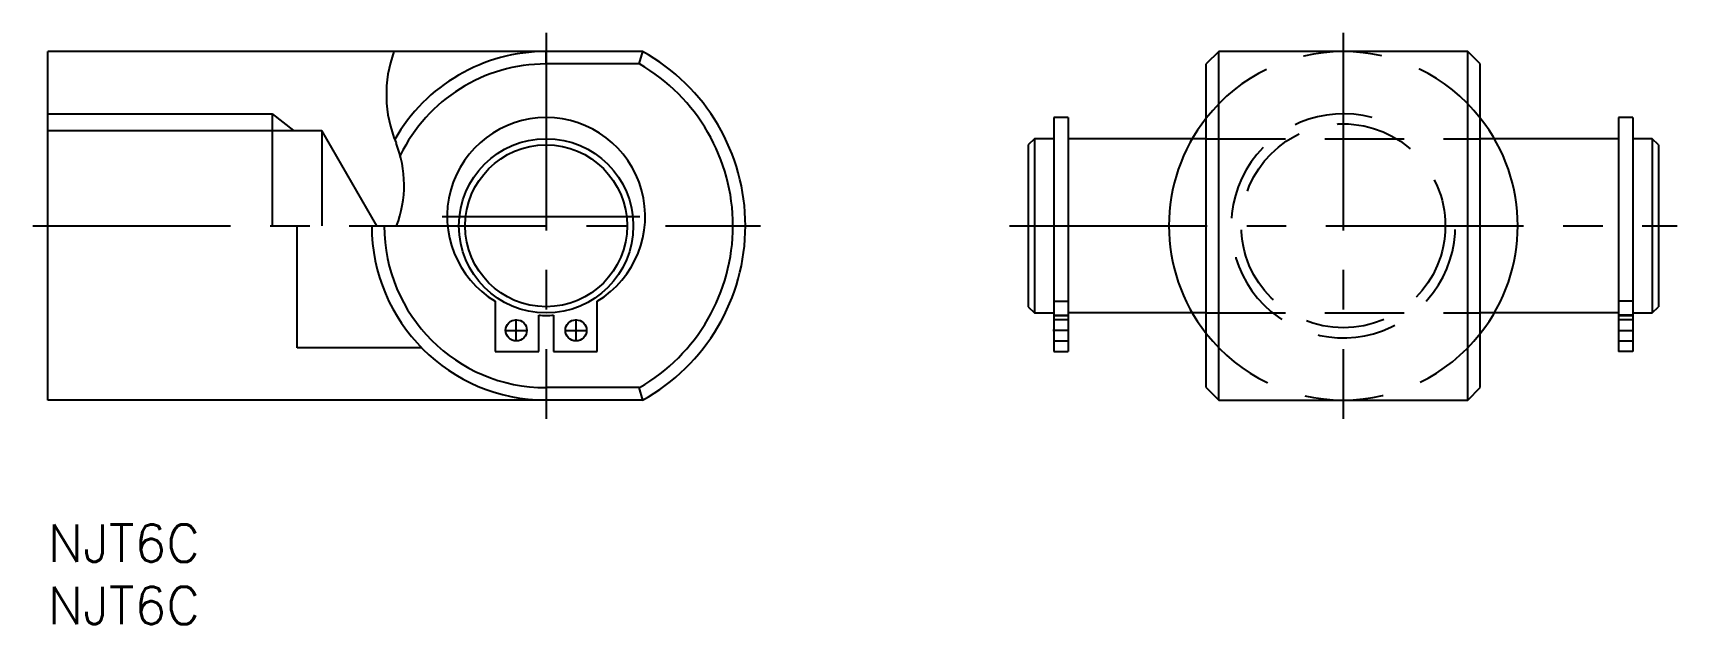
# Model space of a CAD drawing. Extents: x -1 to 131, y -8 to 39.
import ezdxf

# ---------------------------------------------------------------- set-up
doc = ezdxf.new("R2010")
doc.units = 0
doc.header["$LTSCALE"] = 0.5
doc.linetypes.add('CENTER', pattern=[50.8, 31.75, -6.35, 6.35, -6.35])
doc.linetypes.add('DASHED', pattern=[19.05, 12.7, -6.35])
for name, color, linetype in [('MSM_CENTER', 1, 'CENTER'), ('MSM_CONTINUOUS', 7, 'CONTINUOUS'), ('MSM_DASHED', 4, 'DASHED'), ('MSM_NARROW', 5, 'CONTINUOUS'), ('MSM_PART_NUMBER', 7, 'CONTINUOUS')]:
    doc.layers.add(name, color=color, linetype=linetype)
doc.styles.get("Standard").update_dxf_attribs({"font": 'txt.shx', "height": 3, "bigfont": 'bigfont.shx'})

msp = doc.modelspace()

# ---------------------------------------------------------------- linework, layer by layer
at = {"layer": 'MSM_CENTER'}
for p, q in [((40, 39.5), (40, 8.5)), ((104, 39.5), (104, 8.5)), ((-1.21, 24), (57.21, 24)), ((31.65, 24.75), (48.35, 24.75)), ((77.2, 24), (130.8, 24)), ((37.6, 14.71), (37.6, 16.49)), ((42.4, 14.71), (42.4, 16.49)), ((36.71, 15.6), (38.49, 15.6)), ((41.51, 15.6), (43.29, 15.6)), ((81.96, 15.6), (80.69, 15.6)), ((126.04, 15.6), (127.31, 15.6))]:
    msp.add_line(p, q, dxfattribs=at)
at = {"layer": 'MSM_CONTINUOUS'}
for p, q in [((47.75, 38), (0, 38)), ((0, 10), (0, 38)), ((47.48, 37), (40, 37)), ((47.48, 37), (47.75, 38)), ((94, 38), (93, 37)), ((93, 11), (93, 37)), ((114, 38), (94, 38)), ((94, 10), (94, 38)), ((115, 37), (114, 38)), ((114, 10), (114, 38)), ((115, 11), (115, 37)), ((18, 33), (18, 24)), ((80.75, 32.7), (80.75, 13.9)), ((81.9, 32.7), (80.75, 32.7)), ((81.9, 32.7), (81.9, 13.9)), ((126.1, 32.7), (126.1, 13.9)), ((127.25, 32.7), (126.1, 32.7)), ((127.25, 32.7), (127.25, 13.9)), ((0, 31.65), (22, 31.65)), ((26.41, 24), (22, 31.65)), ((22, 31.65), (22, 24)), ((79.2, 31), (78.7, 30.5)), ((78.7, 30.5), (78.7, 17.5)), ((80.75, 31), (79.2, 31)), ((79.2, 31), (79.2, 17)), ((93, 31), (81.9, 31)), ((126.1, 31), (115, 31)), ((128.8, 31), (127.25, 31)), ((129.3, 30.5), (128.8, 31)), ((128.8, 31), (128.8, 17)), ((129.3, 30.5), (129.3, 17.5)), ((20, 14.2), (20, 24)), ((35.9, 17.94), (35.9, 13.9)), ((44.1, 13.9), (44.1, 17.94)), ((78.7, 17.5), (79.2, 17)), ((80.75, 17.94), (81.9, 17.94)), ((127.25, 17.94), (126.1, 17.94)), ((128.8, 17), (129.3, 17.5)), ((39.4, 13.9), (39.4, 16.82)), ((40.6, 16.82), (40.6, 13.9)), ((79.2, 17), (80.75, 17)), ((93, 17), (81.9, 17)), ((126.1, 17), (115, 17)), ((127.25, 17), (128.8, 17)), ((30, 14.2), (20, 14.2)), ((35.9, 13.9), (39.4, 13.9)), ((40.6, 13.9), (44.1, 13.9)), ((80.75, 13.9), (81.9, 13.9)), ((127.25, 13.9), (126.1, 13.9)), ((47.48, 11), (40, 11)), ((47.75, 10), (47.48, 11)), ((93, 11), (94, 10)), ((114, 10), (115, 11)), ((47.75, 10), (0, 10)), ((94, 10), (114, 10))]:
    msp.add_line(p, q, dxfattribs=at)
for centre, radius in [((40, 24), 7), ((40, 24), 6.5), ((37.6, 15.6), 0.85), ((42.4, 15.6), 0.85)]:
    msp.add_circle(centre, radius, dxfattribs=at)
for centre, radius, start, end in [((40, 24), 14, 90, 150.284), ((40, 24), 13, 90, 154.2537), ((40, 24), 15, 299.9264, 60.0736), ((40, 24), 16, 298.955, 61.045), ((40, 24.75), 7.95, 301.0458, 238.9542), ((104, 24), 14, 141.7868, 218.2132), ((104, 24), 14, 321.7868, 38.2132), ((40, 24), 14, 180, 270), ((40, 24), 13, 180, 270), ((40, 24.75), 7.95, 265.6717, 274.3283)]:
    msp.add_arc(centre, radius, start, end, dxfattribs=at)
at = {"layer": 'MSM_DASHED'}
for p, q in [((93, 31), (115, 31)), ((80.75, 16.82), (81.9, 16.82)), ((80.75, 16.8), (81.9, 16.8)), ((81.9, 16.45), (80.75, 16.45)), ((93, 17), (115, 17)), ((127.25, 16.82), (126.1, 16.82)), ((126.1, 16.8), (127.25, 16.8)), ((127.25, 16.45), (126.1, 16.45)), ((80.75, 14.75), (81.9, 14.75)), ((126.1, 14.75), (127.25, 14.75))]:
    msp.add_line(p, q, dxfattribs=at)
msp.add_circle((104, 24), 8.19, dxfattribs=at)
for radius, start, end in [(14, 38.2132, 141.7868), (9, 75, 15), (14, 218.2132, 321.7868)]:
    msp.add_arc((104, 24), radius, start, end, dxfattribs=at)
at = {"layer": 'MSM_NARROW'}
for p, q in [((40, 37), (40, 38)), ((0, 33), (18, 33)), ((18, 33), (19.72, 31.65)), ((40, 11), (40, 10))]:
    msp.add_line(p, q, dxfattribs=at)
for centre, radius, start, end in [((37.25, 34.55), 10.08, 159.9535, 202.746), ((19.46, 27.27), 9.14, 339.0439, 21.679)]:
    msp.add_arc(centre, radius, start, end, dxfattribs=at)

# ---------------------------------------------------------------- texts
at = {"layer": 'MSM_PART_NUMBER'}
for p in [(0, -3), (0, -8)]:
    msp.add_text('NJT6C', height=3, dxfattribs=at).set_placement(p)

doc.saveas('drawing.dxf')
